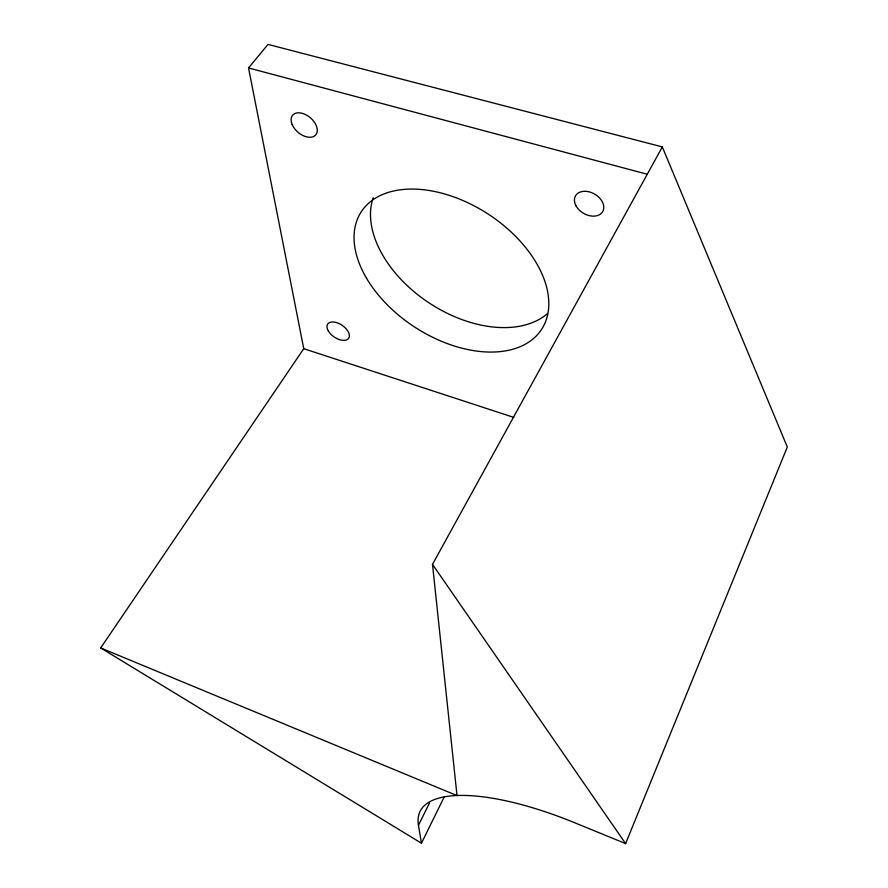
<?xml version="1.0" encoding="UTF-8"?>
<svg xmlns="http://www.w3.org/2000/svg" width="888" height="888" viewBox="0 0 888 888"><rect width="100%" height="100%" fill="white"/><g stroke="black" fill="none" stroke-linecap="round" stroke-linejoin="round"><path stroke-width="1.33" d="M421.456 843.212L418.47 825.207A173.726 57.343 25.5 0 1 575.113 822.91L625.607 843.6L787.312 447.008L662.315 146.909L268.021 44.4L248.54 67.954L303.752 348.684L100.688 647.951L421.456 843.212L444.056 797.269M418.47 825.207L429.581 802.841M100.688 647.951L457.02 795.593L432.5 564.357L662.315 146.909M248.54 67.954L647.274 174.248M303.752 348.684L513.841 417.404M432.5 564.357L625.607 843.6M547.496 313.575A106.216 68.343 33.3 0 1 428.627 302.608A106.216 68.343 33.3 0 1 373.16 197.769M366.544 278.255A107.648 67.399 33.1 0 0 535.242 336.985A107.648 67.399 33.1 0 0 452.514 196.459A107.648 67.399 33.1 0 0 366.544 278.255M328.416 331.091A12.665 7.06 34.2 0 0 347.819 339.183A12.665 7.06 34.2 0 0 338.261 323.221A12.665 7.06 34.2 0 0 328.416 331.091M576.079 205.972A15.718 11.111 30.2 0 0 601.487 213.187A15.718 11.111 30.2 0 0 589.732 191.997A15.718 11.111 30.2 0 0 576.079 205.972M292.163 124.52A15.174 9.535 40.6 0 0 314.663 135.886A15.174 9.535 40.6 0 0 305.805 114.707A15.174 9.535 40.6 0 0 292.163 124.52"/></g></svg>
